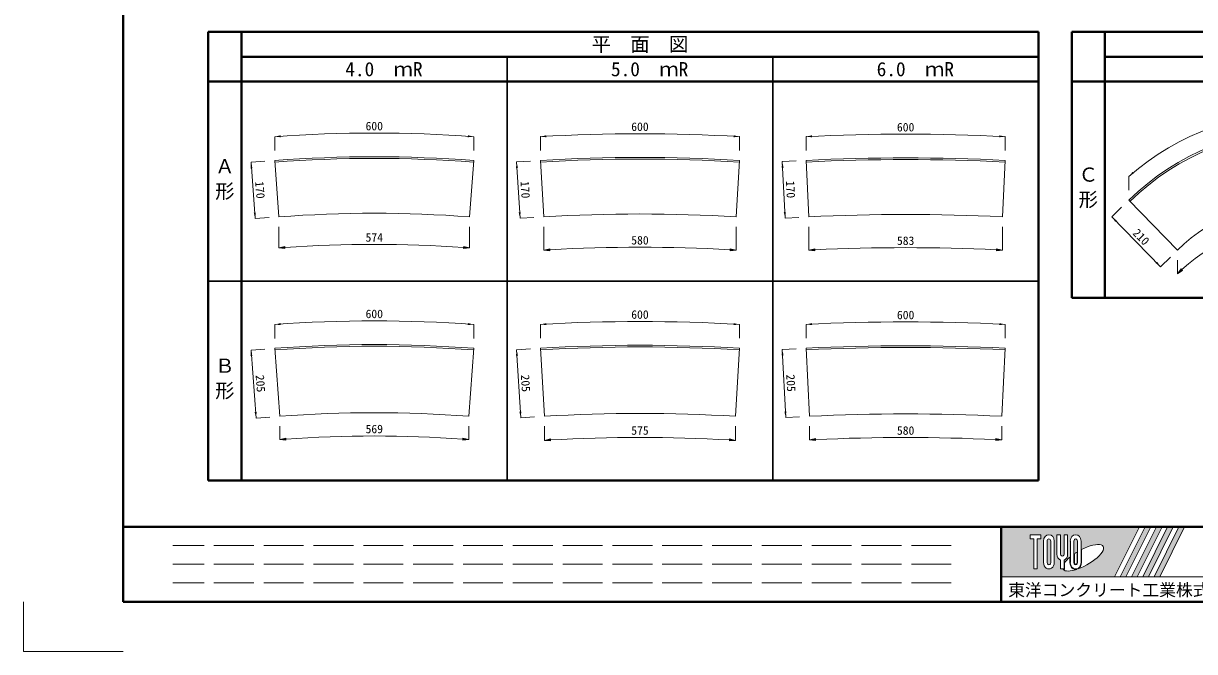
# Model space of a CAD drawing. Units: millimetres at full size. Extents: x 58286 to 77447, y -29578 to -24792.
# Drawn here: x 63142 to 66668, y -29578 to -27688 of the extents above; entities that cross this region are included whole.
import ezdxf
from ezdxf.enums import TextEntityAlignment as Align

# ---------------------------------------------------------------- set-up
doc = ezdxf.new("R2010")
doc.units = ezdxf.units.MM
doc.header["$LTSCALE"] = 20
doc.linetypes.add('DASHED', pattern=[7.5, 6, -1.5])
for name, color, linetype, lineweight in [('0_2', 7, 'Continuous', 40), ('Defpoints_3', 7, 'Continuous', 13), ('図枠', 7, 'Continuous', 5), ('寸法線', 7, 'Continuous', 13), ('本体', 2, 'Continuous', 13), ('補助線', 8, 'Continuous', 13)]:
    doc.layers.add(name, color=color, linetype=linetype, lineweight=lineweight)
doc.styles.add('ＭＳ ゴシック', font='')
doc.styles.get('ＭＳ ゴシック').set_extended_font_data('MS Gothic')

# ---------------------------------------------------------------- blocks, each defined once
blk = doc.blocks.new('filled_arrow')
at = {"color": 0, "linetype": 'Continuous', "lineweight": -2}
blk.add_solid([(7.5, 1.25), (0, 0), (7.5, -1.25)], dxfattribs=at)

msp = doc.modelspace()

# ---------------------------------------------------------------- hatches: boundary and pattern name
at = {"layer": '図枠'}
h = msp.add_hatch(color=256, dxfattribs=at)
h.paths.add_polyline_path([(66085.69, -29202.72), (66085.69, -29352.72), (66427.17, -29352.72), (66502.17, -29202.72)])
edge = h.paths.add_edge_path(flags=16)
edge.add_ellipse((66332.77, -29295.6), major_axis=(60.61, 33.92), ratio=0.3471473, start_angle=-144.31122, end_angle=72.1899, ccw=False)
edge.add_ellipse((66310.33, -29310.24), major_axis=(0, 20.62), ratio=0.8463542, start_angle=-160.70346, end_angle=-90)
edge.add_line((66327.79, -29310.24), (66327.79, -29270.93))
edge = h.paths.add_edge_path(flags=16)
edge.add_ellipse((66310.33, -29245.19), major_axis=(0, 19.04), ratio=0.8463541, start_angle=-90, end_angle=90, ccw=False)
edge.add_line((66326.44, -29245.19), (66326.44, -29310.24))
edge.add_ellipse((66310.33, -29310.24), major_axis=(0, 19.04), ratio=0.8463541, start_angle=90, end_angle=-90, ccw=False)
edge.add_line((66294.22, -29310.24), (66294.22, -29245.19))
edge = h.paths.add_edge_path(flags=16)
edge.add_line((66315.7, -29245.19), (66315.7, -29310.24))
edge.add_ellipse((66310.33, -29310.24), major_axis=(0, 6.35), ratio=0.8463542, start_angle=90, end_angle=-90, ccw=False)
edge.add_line((66304.96, -29310.24), (66304.96, -29245.19))
edge.add_ellipse((66310.33, -29245.19), major_axis=(0, 6.35), ratio=0.8463542, start_angle=-90, end_angle=90, ccw=False)
edge = h.paths.add_edge_path(flags=16)
edge.add_line((66314.36, -29278.44), (66314.36, -29310.24))
edge.add_ellipse((66310.33, -29310.24), major_axis=(0, 4.76), ratio=0.8463542, start_angle=90, end_angle=-90, ccw=False)
edge.add_line((66306.3, -29310.24), (66306.3, -29283.65))
edge.add_ellipse((66332.77, -29295.6), major_axis=(60.61, 33.92), ratio=0.3471473, start_angle=107.79174, end_angle=126.47132, ccw=False)
edge = h.paths.add_edge_path(flags=16)
edge.add_ellipse((66270.05, -29284.46), major_axis=(0, 19.04), ratio=0.8463541, start_angle=-163.34117, end_angle=-90, ccw=False)
edge.add_line((66275.42, -29302.41), (66275.42, -29329.28))
edge.add_line((66275.42, -29329.28), (66264.68, -29329.28))
edge.add_line((66264.68, -29329.28), (66264.68, -29302.41))
edge.add_ellipse((66270.05, -29284.46), major_axis=(0, 19.04), ratio=0.8463541, start_angle=90, end_angle=163.34117, ccw=False)
edge.add_line((66253.93, -29284.46), (66253.93, -29226.16))
edge.add_line((66253.93, -29226.16), (66264.68, -29226.16))
edge.add_line((66264.68, -29226.16), (66264.68, -29284.46))
edge.add_ellipse((66270.05, -29284.46), major_axis=(0, 6.35), ratio=0.8463542, start_angle=90, end_angle=-90)
edge.add_line((66275.42, -29284.46), (66275.42, -29226.16))
edge.add_line((66275.42, -29226.16), (66286.16, -29226.16))
edge.add_line((66286.16, -29226.16), (66286.16, -29284.46))
edge = h.paths.add_edge_path(flags=16)
edge.add_line((66292.87, -29293.82), (66292.87, -29310.24))
edge.add_ellipse((66310.33, -29310.24), major_axis=(0, 20.62), ratio=0.8463542, start_angle=90, end_angle=-171.54427)
edge.add_ellipse((66332.77, -29295.6), major_axis=(60.61, 33.92), ratio=0.3471473, start_angle=-178.64954, end_angle=-148.29244, ccw=False)
edge.add_line((66273.1, -29330.87), (66276.76, -29330.87))
edge.add_line((66276.76, -29330.87), (66276.76, -29310.76))
edge.add_ellipse((66332.77, -29295.6), major_axis=(60.61, 33.92), ratio=0.3471473, start_angle=148.21912, end_angle=165.90812, ccw=False)
edge = h.paths.add_edge_path(flags=16)
edge.add_ellipse((66229.76, -29245.19), major_axis=(0, 19.04), ratio=0.8463541, start_angle=-90, end_angle=90, ccw=False)
edge.add_line((66245.88, -29245.19), (66245.88, -29310.24))
edge.add_ellipse((66229.76, -29310.24), major_axis=(0, 19.04), ratio=0.8463541, start_angle=90, end_angle=-90, ccw=False)
edge.add_line((66213.65, -29310.24), (66213.65, -29245.19))
edge = h.paths.add_edge_path(flags=16)
edge.add_line((66235.13, -29245.19), (66235.13, -29310.24))
edge.add_ellipse((66229.76, -29310.24), major_axis=(0, 6.35), ratio=0.8463542, start_angle=90, end_angle=-90, ccw=False)
edge.add_line((66224.39, -29310.24), (66224.39, -29245.19))
edge.add_ellipse((66229.76, -29245.19), major_axis=(0, 6.35), ratio=0.8463542, start_angle=-90, end_angle=90, ccw=False)
h.paths.add_polyline_path([(66205.59, -29226.16), (66205.59, -29238.85), (66194.85, -29238.85), (66194.85, -29329.28), (66184.11, -29329.28), (66184.11, -29238.85), (66173.37, -29238.85), (66173.37, -29226.16)], flags=16)
for points in [[(66444.19, -29352.72), (66461.2, -29352.72), (66536.2, -29202.72), (66519.19, -29202.72)], [(66570.23, -29202.72), (66553.22, -29202.72), (66478.22, -29352.72), (66495.23, -29352.72)], [(66604.26, -29202.72), (66587.25, -29202.72), (66512.25, -29352.72), (66529.26, -29352.72)], [(66638.3, -29202.72), (66621.28, -29202.72), (66546.28, -29352.72), (66563.3, -29352.72)]]:
    msp.add_hatch(color=256, dxfattribs=at).paths.add_polyline_path(points)
at = {"layer": '寸法線'}
for points in [[(63929.51, -28365.26), (63929.08, -28359.28), (63911.34, -28363.58)], [(64467.6, -28359.28), (64467.16, -28365.26), (64485.33, -28363.58)], [(64726.84, -28371.99), (64726.5, -28366), (64708.7, -28370.04)], [(65270.18, -28366), (65269.83, -28371.99), (65287.97, -28370.04)], [(65525.08, -28372.06), (65524.79, -28366.06), (65506.95, -28369.93)], [(66071.89, -28366.06), (66071.6, -28372.06), (66089.72, -28369.93)], [(66632.19, -28430.91), (66628.06, -28426.56), (66617.06, -28441.11)], [(63932.13, -28941.45), (63931.69, -28935.47), (63913.96, -28939.76)], [(64464.98, -28935.47), (64464.55, -28941.45), (64482.72, -28939.76)], [(64728.94, -28944.23), (64728.59, -28938.24), (64710.8, -28942.28)], [(65268.08, -28938.24), (65267.73, -28944.23), (65285.88, -28942.28)], [(65526.82, -28943.07), (65526.53, -28937.08), (65508.7, -28940.95)], [(66070.14, -28937.08), (66069.85, -28943.07), (66087.98, -28940.95)]]:
    msp.add_hatch(color=256, dxfattribs=at).paths.add_polyline_path(points)

# ---------------------------------------------------------------- linework, layer by layer
at = {"layer": '0_2'}
for p, q in [((63698.34, -29063.1), (63698.34, -27713.1)), ((66198.34, -27713.1), (63698.34, -27713.1)), ((63798.34, -29063.1), (63798.34, -27713.1)), ((66198.34, -29063.1), (66198.34, -27713.1)), ((66298.34, -28513.1), (66298.34, -27713.1)), ((67598.34, -27713.1), (66298.34, -27713.1)), ((66398.34, -28513.1), (66398.34, -27713.1)), ((66198.34, -27788.1), (63798.34, -27788.1)), ((67598.34, -27788.1), (66398.34, -27788.1)), ((66198.34, -27863.1), (63698.34, -27863.1)), ((67598.34, -27863.1), (66298.34, -27863.1)), ((67598.34, -28513.1), (66298.34, -28513.1)), ((66198.34, -29063.1), (63698.34, -29063.1))]:
    msp.add_line(p, q, dxfattribs=at)
at = {"layer": '0_2', "lineweight": 13}
msp.add_line((66398.34, -27713.1), (66398.34, -27863.1), dxfattribs=at)
at = {"layer": '0_2', "lineweight": 30}
for p, q in [((64598.34, -29063.1), (64598.34, -27788.1)), ((64598.34, -29063.1), (64598.34, -27788.1)), ((65398.34, -29063.1), (65398.34, -27788.1)), ((65398.34, -29063.1), (65398.34, -27788.1)), ((66198.34, -28463.1), (63698.34, -28463.1))]:
    msp.add_line(p, q, dxfattribs=at)
at = {"layer": 'Defpoints_3'}
for p, q in [((63141.94, -29427.72), (63141.94, -29577.72)), ((63141.94, -29577.72), (63441.94, -29577.72))]:
    msp.add_line(p, q, dxfattribs=at)
at = {"layer": '図枠', "lineweight": 40}
for p, q in [((63441.94, -29427.72), (63441.94, -25272.72)), ((63441.94, -29202.72), (69291.94, -29202.72)), ((66085.69, -29427.72), (66085.69, -29202.72)), ((63441.94, -29427.72), (69291.94, -29427.72))]:
    msp.add_line(p, q, dxfattribs=at)
at = {"layer": '図枠'}
for p, q in [((66085.69, -29202.72), (66502.17, -29202.72)), ((66173.37, -29226.16), (66173.37, -29238.85)), ((66173.37, -29226.16), (66205.59, -29226.16)), ((66205.59, -29226.16), (66205.59, -29238.85)), ((66253.93, -29226.16), (66264.68, -29226.16)), ((66253.93, -29284.46), (66253.93, -29226.16)), ((66264.68, -29226.16), (66264.68, -29284.46)), ((66275.42, -29226.16), (66286.16, -29226.16)), ((66275.42, -29284.46), (66275.42, -29226.16)), ((66286.16, -29226.16), (66286.16, -29284.46)), ((66502.17, -29202.72), (66427.17, -29352.72)), ((66519.19, -29202.72), (66444.19, -29352.72)), ((66536.2, -29202.72), (66461.2, -29352.72)), ((66553.22, -29202.72), (66478.22, -29352.72)), ((66570.23, -29202.72), (66495.23, -29352.72)), ((66587.25, -29202.72), (66512.25, -29352.72)), ((66519.19, -29202.72), (66536.2, -29202.72)), ((66604.26, -29202.72), (66529.26, -29352.72)), ((66621.28, -29202.72), (66546.28, -29352.72)), ((66553.22, -29202.72), (66570.23, -29202.72)), ((66638.3, -29202.72), (66563.3, -29352.72)), ((66587.25, -29202.72), (66604.26, -29202.72)), ((66621.28, -29202.72), (66638.3, -29202.72)), ((66184.11, -29238.85), (66173.37, -29238.85)), ((66184.11, -29238.85), (66184.11, -29329.28)), ((66194.85, -29238.85), (66194.85, -29329.28)), ((66205.59, -29238.85), (66194.85, -29238.85)), ((66213.65, -29245.19), (66213.65, -29310.24)), ((66224.39, -29310.24), (66224.39, -29245.19)), ((66235.13, -29245.19), (66235.13, -29310.24)), ((66245.88, -29310.24), (66245.88, -29245.19)), ((66294.22, -29245.19), (66294.22, -29310.24)), ((66304.96, -29310.24), (66304.96, -29245.19)), ((66315.7, -29245.19), (66315.7, -29310.24)), ((66326.44, -29310.24), (66326.44, -29245.19)), ((66264.68, -29302.41), (66264.68, -29329.28)), ((66275.42, -29302.41), (66275.42, -29329.28)), ((66292.87, -29293.82), (66292.87, -29310.24)), ((66306.3, -29310.24), (66306.3, -29283.65)), ((66314.36, -29278.44), (66314.36, -29310.24)), ((66327.79, -29310.24), (66327.79, -29270.93)), ((66194.85, -29329.28), (66184.11, -29329.28)), ((66275.42, -29329.28), (66264.68, -29329.28)), ((66273.1, -29330.87), (66276.76, -29330.87)), ((66276.76, -29310.76), (66276.76, -29330.87)), ((66085.69, -29352.72), (66427.17, -29352.72)), ((66444.19, -29352.72), (66461.2, -29352.72)), ((66478.22, -29352.72), (66495.23, -29352.72)), ((66512.25, -29352.72), (66529.26, -29352.72)), ((66546.28, -29352.72), (66563.3, -29352.72))]:
    msp.add_line(p, q, dxfattribs=at)
at = {"layer": '図枠', "linetype": 'DASHED', "lineweight": 9}
for p, q in [((65935.69, -29258.97), (63591.94, -29258.97)), ((65935.69, -29315.22), (63591.94, -29315.22)), ((65935.69, -29371.47), (63591.94, -29371.47))]:
    msp.add_line(p, q, dxfattribs=at)
at = {"layer": '図枠'}
for centre, major_axis, ratio, start_param, end_param in [((66229.76, -29245.19), (0, 19.04), 0.846354, 4.712389, 7.8539816), ((66310.33, -29245.19), (0, 19.04), 0.846354, 4.712389, 7.8539816), ((66229.76, -29245.19), (0, 6.35), 0.846354, 4.712389, 7.8539816), ((66310.33, -29245.19), (0, 6.35), 0.846354, 4.712389, 7.8539816), ((66332.77, -29295.6), (60.61, 33.92), 0.347147, 4.2621853, 7.7429163), ((66270.05, -29284.46), (0, 19.04), 0.846354, 1.5707963, 2.8017557), ((66270.05, -29284.46), (0, 6.35), 0.846354, 1.5707963, 4.712389), ((66270.05, -29284.46), (0, 19.04), 0.846354, 3.4814296, 4.712389), ((66332.77, -29295.6), (60.61, 33.92), 0.347147, 2.0815197, 2.5155126), ((66332.77, -29295.6), (60.61, 33.92), 0.347147, 1.6817405, 1.8219833), ((66229.76, -29310.24), (0, 19.04), 0.846354, 1.5707963, 4.712389), ((66229.76, -29310.24), (0, 6.35), 0.846354, 1.5707963, 4.712389), ((66332.77, -29295.6), (60.61, 33.92), 0.347147, 3.2093975, 4.2004451), ((66310.33, -29310.24), (0, 20.62), 0.846354, 1.5707963, 3.3154679), ((66310.33, -29310.24), (0, 19.04), 0.846354, 1.5707963, 4.712389), ((66310.33, -29310.24), (0, 6.35), 0.846354, 1.5707963, 4.712389), ((66310.33, -29310.24), (0, 4.76), 0.846354, 1.5707963, 4.712389), ((66310.33, -29310.24), (0, 20.62), 0.846354, 3.5338438, 4.712389)]:
    msp.add_ellipse(centre, major_axis=major_axis, ratio=ratio, start_param=start_param, end_param=end_param, dxfattribs=at)
at = {"layer": '寸法線'}
for p, q in [((63898.62, -28070.41), (63898.62, -28028.79)), ((64498.06, -28070.41), (64498.06, -28028.79)), ((64698.52, -28070.24), (64698.52, -28028.62)), ((65298.16, -28070.24), (65298.16, -28028.62)), ((65498.46, -28070.14), (65498.46, -28028.53)), ((66098.21, -28070.14), (66098.21, -28028.53)), ((63868.7, -28102.65), (63827.2, -28105.77)), ((64668.57, -28102.03), (64627.03, -28104.53)), ((64637.21, -28274.22), (64627.03, -28104.53)), ((65468.5, -28101.64), (65426.93, -28103.72)), ((65426.93, -28103.72), (65435.42, -28273.51)), ((63839.92, -28275.29), (63827.2, -28105.77)), ((66470.14, -28189.81), (66470.14, -28148.27)), ((66448.71, -28240.8), (66418.97, -28269.91)), ((63881.42, -28272.18), (63839.92, -28275.29)), ((64678.75, -28271.73), (64637.21, -28274.22)), ((65476.99, -28271.43), (65435.42, -28273.51)), ((66565.88, -28419.97), (66418.97, -28269.91)), ((63911.34, -28299.93), (63911.34, -28363.58)), ((64485.33, -28299.93), (64485.33, -28363.58)), ((64708.7, -28299.93), (64708.7, -28370.04)), ((65287.97, -28299.93), (65287.97, -28370.04)), ((65506.95, -28299.93), (65506.95, -28369.93)), ((66089.72, -28299.93), (66089.72, -28369.93)), ((66595.62, -28390.85), (66565.88, -28419.97)), ((66617.06, -28399.86), (66617.06, -28441.11)), ((63898.62, -28635.46), (63898.62, -28593.84)), ((64498.06, -28635.46), (64498.06, -28593.84)), ((64698.52, -28635.26), (64698.52, -28593.64)), ((65298.16, -28635.26), (65298.16, -28593.64)), ((65498.46, -28635.14), (65498.46, -28593.53)), ((66098.21, -28635.14), (66098.21, -28593.53)), ((63868.7, -28667.71), (63827.2, -28670.82)), ((64668.57, -28667.05), (64627.03, -28669.55)), ((65468.5, -28666.64), (65426.93, -28668.72)), ((65437.17, -28873.46), (65426.93, -28668.72)), ((63842.54, -28875.25), (63827.2, -28670.82)), ((64639.31, -28874.18), (64627.03, -28669.55)), ((63884.04, -28872.13), (63842.54, -28875.25)), ((64680.85, -28871.68), (64639.31, -28874.18)), ((65478.74, -28871.39), (65437.17, -28873.46)), ((63913.96, -28899.89), (63913.96, -28939.76)), ((64482.72, -28899.89), (64482.72, -28939.76)), ((64710.8, -28899.89), (64710.8, -28942.28)), ((65285.88, -28899.89), (65285.88, -28942.28)), ((65508.7, -28899.89), (65508.7, -28940.95)), ((66087.98, -28899.89), (66087.98, -28940.95))]:
    msp.add_line(p, q, dxfattribs=at)
for points in [[(63929.51, -28365.26), (63929.08, -28359.28), (63911.34, -28363.58)], [(64467.6, -28359.28), (64467.16, -28365.26), (64485.33, -28363.58)], [(64726.84, -28371.99), (64726.5, -28366), (64708.7, -28370.04)], [(65270.18, -28366), (65269.83, -28371.99), (65287.97, -28370.04)], [(65525.08, -28372.06), (65524.79, -28366.06), (65506.95, -28369.93)], [(66071.89, -28366.06), (66071.6, -28372.06), (66089.72, -28369.93)], [(66632.19, -28430.91), (66628.06, -28426.56), (66617.06, -28441.11)], [(63932.13, -28941.45), (63931.69, -28935.47), (63913.96, -28939.76)], [(64464.98, -28935.47), (64464.55, -28941.45), (64482.72, -28939.76)], [(64728.94, -28944.23), (64728.59, -28938.24), (64710.8, -28942.28)], [(65268.08, -28938.24), (65267.73, -28944.23), (65285.88, -28942.28)], [(65526.82, -28943.07), (65526.53, -28937.08), (65508.7, -28940.95)], [(66070.14, -28937.08), (66069.85, -28943.07), (66087.98, -28940.95)]]:
    msp.add_lwpolyline(points, close=True, dxfattribs=at)
for centre, radius, start, end in [((66998.34, -28759.29), 807.67, 49.1578, 130.8422), ((64198.34, -32094.18), 4076.42, 85.78351, 94.21649), ((64998.34, -33096.25), 5076.49, 86.61411, 93.38589), ((65798.34, -34097.65), 6076.53, 87.17132, 92.82868), ((66998.34, -28830.54), 545, 47.49768, 132.50232), ((64198.34, -32187.82), 3835, 85.97711, 94.02289), ((64998.34, -33196.36), 4835, 86.77899, 93.22101), ((65798.34, -34197.65), 5835, 87.31434, 92.68566), ((64198.34, -32659.23), 4076.42, 85.78351, 94.21649), ((64998.34, -33661.27), 5076.49, 86.61411, 93.38589), ((65798.34, -34662.65), 6076.53, 87.17132, 92.82868), ((64198.34, -32729.11), 3800, 85.97958, 94.02042), ((64998.34, -33733.66), 4800, 86.78055, 93.21945), ((65798.34, -34733.71), 5800, 87.31541, 92.68459)]:
    msp.add_arc(centre, radius, start, end, dxfattribs=at)
at = {"layer": '本体'}
for p, q in [((63911.34, -28269.93), (63898.62, -28100.41)), ((64485.33, -28269.93), (64498.06, -28100.41)), ((64708.7, -28269.93), (64698.52, -28100.24)), ((65287.97, -28269.93), (65298.16, -28100.24)), ((65506.95, -28269.93), (65498.46, -28100.14)), ((66089.72, -28269.93), (66098.21, -28100.14)), ((66617.06, -28369.86), (66470.14, -28219.81)), ((63913.96, -28869.89), (63898.62, -28665.46)), ((64482.72, -28869.89), (64498.06, -28665.46)), ((64710.8, -28869.89), (64698.52, -28665.26)), ((65285.88, -28869.89), (65298.16, -28665.26)), ((65508.7, -28869.89), (65498.46, -28665.14)), ((66087.98, -28869.89), (66098.21, -28665.14))]:
    msp.add_line(p, q, dxfattribs=at)
for centre, radius, start, end in [((66998.34, -28759.29), 755, 45.60526, 134.39474), ((64198.34, -32094.18), 4005, 85.70818, 94.29182), ((64998.34, -33096.25), 5005, 86.56569, 93.43431), ((65798.34, -34097.65), 6005, 87.1376, 92.8624), ((66998.34, -28759.29), 545, 45.60526, 134.39474), ((64198.34, -32094.18), 3835, 85.70818, 94.29182), ((64998.34, -33096.25), 4835, 86.56569, 93.43431), ((65798.34, -34097.65), 5835, 87.1376, 92.8624), ((64198.34, -32659.23), 4005, 85.70818, 94.29182), ((64998.34, -33661.27), 5005, 86.56569, 93.43431), ((65798.34, -34662.65), 6005, 87.1376, 92.8624), ((64198.34, -32659.23), 3800, 85.70818, 94.29182), ((64998.34, -33661.27), 4800, 86.56569, 93.43431), ((65798.34, -34662.65), 5800, 87.1376, 92.8624)]:
    msp.add_arc(centre, radius, start, end, dxfattribs=at)
at = {"layer": '本体', "lineweight": 5}
for centre, radius, start, end in [((66998.34, -28759.29), 750, 45.60526, 134.39474), ((64198.34, -32094.18), 4000, 85.70818, 94.29182), ((64998.34, -33096.25), 5000, 86.56569, 93.43431), ((65798.34, -34097.65), 6000, 87.1376, 92.8624), ((64198.34, -32659.23), 4000, 85.70818, 94.29182), ((64998.34, -33661.27), 5000, 86.56569, 93.43431), ((65798.34, -34662.65), 6000, 87.1376, 92.8624)]:
    msp.add_arc(centre, radius, start, end, dxfattribs=at)
at = {"layer": '補助線'}
msp.add_line((66085.69, -29352.72), (66835.69, -29352.72), dxfattribs=at)

# ---------------------------------------------------------------- block references
at = {"layer": '寸法線', "xscale": 2.4, "yscale": 2.4}
for p, rotation in [((63898.62, -28028.79), 4.1), ((64498.06, -28028.79), 175.9), ((64698.52, -28028.62), 3.3), ((65298.16, -28028.62), 176.7), ((65498.46, -28028.53), 2.7), ((66098.21, -28028.53), 177.3), ((64627.03, -28104.53), 273.4), ((65426.93, -28103.72), 272.9), ((63827.2, -28105.77), 274.3), ((66470.14, -28148.27), 40.2), ((63839.92, -28275.29), 94.3), ((64637.21, -28274.22), 93.4), ((65435.42, -28273.51), 92.9), ((66418.97, -28269.91), 314.4), ((66565.88, -28419.97), 134.4), ((63898.62, -28593.84), 4.1), ((64498.06, -28593.84), 175.9), ((64698.52, -28593.64), 3.3), ((65298.16, -28593.64), 176.7), ((65498.46, -28593.53), 2.7), ((66098.21, -28593.53), 177.3), ((64627.03, -28669.55), 273.4), ((65426.93, -28668.72), 272.9), ((63827.2, -28670.82), 274.3), ((63842.54, -28875.25), 94.3), ((64639.31, -28874.18), 93.4), ((65437.17, -28873.46), 92.9)]:
    msp.add_blockref('filled_arrow', p, dxfattribs=dict(at, rotation=rotation))

# ---------------------------------------------------------------- texts
at = {"layer": '図枠', "style": 'ＭＳ ゴシック'}
for s, height, p in [('平\u3000面\u3000図', 42.72, (64998.34, -27750.6)), ('\u30004.0\u3000ｍR', 42.72, (64198.34, -27825.6)), ('\u30005.0\u3000ｍR', 42.72, (64998.34, -27825.6)), ('\u30006.0\u3000ｍR', 42.72, (65798.34, -27825.6)), ('東洋コンクリート工業株式会社', 37.03, (66460.69, -29392.56))]:
    msp.add_text(s, height=height, dxfattribs=at).set_placement(p, align=Align.MIDDLE_CENTER)
for s, p in [('Ａ', (63719.2, -28096.46)), ('Ｃ', (66319.2, -28121.46)), ('形', (63719.2, -28171.46)), ('形', (66319.2, -28196.46)), ('Ｂ', (63719.2, -28696.46)), ('形', (63719.2, -28771.46))]:
    msp.add_text(s, height=42.72, dxfattribs=at).set_placement(p, align=Align.TOP_LEFT)
at = {"layer": '寸法線', "style": 'ＭＳ ゴシック'}
for s, p in [('600', (64198.34, -27996.76)), ('600', (64998.34, -27998.76)), ('600', (65798.34, -28000.12)), ('574', (64198.34, -28331.82)), ('580', (64998.34, -28340.36)), ('583', (65798.34, -28341.65)), ('600', (64198.34, -28561.81)), ('600', (64998.34, -28563.78)), ('600', (65798.34, -28565.12)), ('569', (64198.34, -28908.11)), ('575', (64998.34, -28912.66)), ('580', (65798.34, -28912.71))]:
    msp.add_text(s, height=25.63, dxfattribs=at).set_placement(p, align=Align.MIDDLE_CENTER)
for s, rotation, p in [('170', 274.292, (63854.5, -28188.96)), ('170', 273.434, (64653.08, -28188.12)), ('170', 272.862, (65452.15, -28187.56)), ('210', 314.395, (66507.43, -28330.25)), ('205', 274.292, (63855.81, -28771.46)), ('205', 273.434, (64654.13, -28770.6)), ('205', 272.862, (65453.03, -28770.04))]:
    msp.add_text(s, height=25.63, rotation=rotation, dxfattribs=at).set_placement(p, align=Align.MIDDLE_CENTER)

doc.saveas('drawing.dxf')
